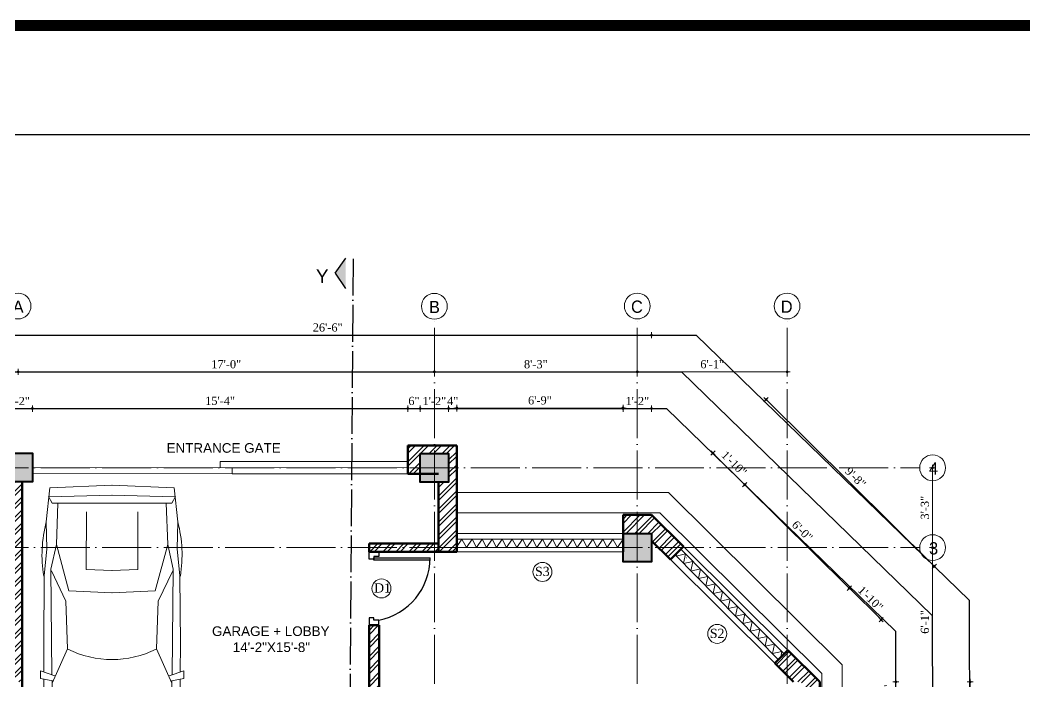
# Model space of a CAD drawing. Header units: inches. Extents: x 5914 to 162157, y -20538 to 282354.
# Drawn here: x 154067.9 to 154560.4, y -14348.6 to -14024.2 of the extents above; entities that cross this region are included whole.
import ezdxf

# ---------------------------------------------------------------- set-up
doc = ezdxf.new("R2010")
doc.units = ezdxf.units.IN
doc.header["$MEASUREMENT"] = 0
doc.header["$PDMODE"] = 99
doc.linetypes.add('ACAD_ISO04W100', pattern=[30, 24, -3, 0, -3])
for name, color, linetype, lineweight in [('CENTER  LINE RA', 10, 'ACAD_ISO04W100', 20), ('CONC. OUTLINE RA', 150, 'Continuous', 40), ('door', 170, 'Continuous', 25), ('DOOR-WIN RA', 3, 'Continuous', 20), ('ELE2 RA', 130, 'Continuous', 20), ('elev 2', 20, 'Continuous', 25), ('Furniture', 22, 'Continuous', 13), ('Hatch', 254, 'Continuous', 9), ('HATCH RA', 8, 'Continuous', 5), ('Outline', 4, 'Continuous', 9), ('Text', 7, 'Continuous', 18), ('TEXTLAYER', 7, 'Continuous', 18), ('WALL RA', 42, 'Continuous', 50)]:
    doc.layers.add(name, color=color, linetype=linetype, lineweight=lineweight)
for name, color, linetype in [('Column & Beam', 7, 'Continuous'), ('IN-WALL', 1, 'Continuous'), ('S-DIM', 7, 'Continuous')]:
    doc.layers.add(name, color=color, linetype=linetype)
doc.styles.add('DIM', font='dutch.ttf')
doc.styles.get("Standard").update_dxf_attribs({"font": 'arial.ttf'})
doc.styles.add('titles', font='GOTHICB.TTF')
doc.dimstyles.new('Copy of DIM 8', dxfattribs={"dimtxt": 6.5, "dimasz": 1, "dimexe": 6, "dimexo": 18, "dimgap": 1.6875, "dimtad": 1, "dimdec": 0, "dimzin": 3, "dimdsep": 46, "dimlunit": 4, "dimtxsty": 'DIM', "dimblk": 'dot 2', "dimcen": 0.09375, "dimse1": 1, "dimse2": 1, "dimclrd": 1, "dimclre": 1, "dimclrt": 256, "dimadec": 0, "dimazin": 0, "dimtfac": 0.75, "dimtdec": 0, "dimtix": 1, "dimtmove": 1, "dimatfit": 3, "dimldrblk": 'DOT', "dimfxl": 1, "dimtolj": 1, "dimtzin": 0, "dimlwd": 9, "dimlwe": 9, "dimarcsym": 0})

# ---------------------------------------------------------------- blocks, each defined once
blk = doc.blocks.new('A$C09e26c44')
at = {"layer": 'Furniture'}
for p, q in [((4.65, 154.73), (2.9, 138.03)), ((35.19, 156), (4.65, 154.73)), ((35.08, 156), (65.62, 154.73)), ((65.62, 154.73), (67.37, 138.03)), ((3.95, 150.37), (35.31, 151.17)), ((4.04, 150.5), (5.75, 147.13)), ((66.33, 150.37), (34.96, 151.17)), ((66.23, 150.5), (64.53, 147.13)), ((5.75, 147.13), (35.28, 147.14)), ((7.86, 126.92), (8.57, 147.13)), ((22.56, 142.93), (22.51, 114.64)), ((64.53, 147.13), (34.99, 147.14)), ((47.71, 142.93), (47.76, 114.64)), ((62.41, 126.92), (61.7, 147.13)), ((2.9, 138.03), (3.23, 124.74)), ((67.37, 138.03), (67.04, 124.74)), ((3.23, 124.74), (1.88, 111.64)), ((7.86, 126.92), (5.15, 114.78)), ((7.86, 126.92), (13.99, 104.19)), ((62.41, 126.92), (56.28, 104.19)), ((62.41, 126.92), (65.12, 114.78)), ((67.04, 124.74), (68.4, 111.64)), ((5.15, 114.78), (5.71, 63.1)), ((12.57, 99.21), (5.39, 114.07)), ((22.51, 114.64), (35.18, 114.18)), ((47.76, 114.64), (35.09, 114.18)), ((57.7, 99.21), (64.88, 114.07)), ((65.12, 114.78), (64.56, 63.1)), ((1.88, 111.64), (1.65, 78.17)), ((68.4, 111.64), (68.62, 78.17)), ((13.99, 104.19), (35.27, 103.19)), ((56.28, 104.19), (35, 103.19)), ((13.39, 75.75), (12.57, 99.21)), ((56.88, 75.75), (57.7, 99.21)), ((1.65, 78.17), (1.76, 64.44)), ((5.75, 59.03), (13.39, 75.75)), ((64.52, 59.03), (56.88, 75.75)), ((68.62, 78.17), (68.51, 64.44)), ((7.07, 62.63), (0, 65.04)), ((0, 65.04), (0.01, 61.32)), ((63.2, 62.63), (70.27, 65.04)), ((70.27, 65.04), (70.27, 61.32)), ((0.01, 61.32), (6.05, 60.16)), ((1.79, 60.98), (1.91, 45.47)), ((5.74, 60.22), (5.8, 54.34)), ((70.27, 61.32), (64.22, 60.16)), ((64.53, 60.22), (64.47, 54.34)), ((68.48, 60.98), (68.36, 45.47)), ((7.38, 49.56), (8.17, 7.96)), ((62.89, 49.56), (62.1, 7.96)), ((1.91, 45.47), (4.04, 29.82)), ((68.36, 45.47), (66.23, 29.82)), ((21.71, 5.75), (23.56, 38.74)), ((23.56, 38.74), (35.56, 38.67)), ((46.71, 38.74), (34.71, 38.67)), ((48.56, 5.75), (46.71, 38.74)), ((4.04, 29.82), (3.65, 19.4)), ((66.23, 29.82), (66.62, 19.4)), ((2.76, 19.22), (4.09, 18.81)), ((3.65, 19.4), (6.05, 7.4)), ((8.14, 16.77), (17.94, 15.19)), ((17.94, 15.19), (17.95, 6.33)), ((52.33, 15.19), (52.32, 6.33)), ((62.13, 16.77), (52.33, 15.19)), ((66.62, 19.4), (64.22, 7.4)), ((67.52, 19.22), (66.18, 18.81)), ((8.17, 7.96), (5.45, 9.32)), ((35.05, 7.91), (33.73, 8.22)), ((33.73, 8.22), (34.96, 5.91)), ((35.22, 7.91), (36.54, 8.22)), ((36.54, 8.22), (35.31, 5.91)), ((62.1, 7.96), (64.82, 9.32))]:
    blk.add_line(p, q, dxfattribs=at)
for centre, radius, start, end in [((65.17, 121.76), 64.36, 165.358, 189.1946), ((5.1, 121.76), 64.36, 350.8054, 14.642), ((35.14, 118.79), 48.24, 243.3754, 296.6246), ((16.27, 54.99), 10.48, 183.5097, 256.072), ((54.01, 54.99), 10.48, 283.928, 356.4903), ((223.47, 38.09), 221.58, 178.1098, 184.9195), ((35.14, 195.27), 151.98, 261.9077, 278.0923), ((-153.19, 38.09), 221.58, 355.0805, 1.8902), ((10.02, 8.2), 4.05, 191.3075, 260.8918), ((35.14, 101.92), 97.74, 253.9881, 286.0119), ((60.25, 8.2), 4.05, 279.1082, 348.6925), ((35.14, 81.07), 81.07, 251.4744, 288.5256)]:
    blk.add_arc(centre, radius, start, end, dxfattribs=at)
blk = doc.blocks.new('COLUMN')
at = {"layer": 'CONC. OUTLINE RA', "transparency": 33554687}
h = blk.add_hatch(color=256, dxfattribs=at)
h.dxf.hatch_style = 1
h.paths.add_polyline_path([(148062.93, -13130.45), (148076.93, -13130.45), (148076.93, -13116.45), (148062.93, -13116.45)])
at = {"layer": 'CONC. OUTLINE RA'}
blk.add_lwpolyline([(148062.93, -13116.45), (148076.93, -13116.45), (148076.93, -13130.45), (148062.93, -13130.45)], close=True, dxfattribs=at)
blk = doc.blocks.new('D1')
at = {"layer": 'door'}
for p, q in [((40756.71, -24912.93), (40760.71, -24912.93)), ((40756.71, -24912.93), (40756.71, -24914.93)), ((40756.71, -24914.93), (40758.71, -24914.93)), ((40758.71, -24914.93), (40758.71, -24915.93)), ((40758.71, -24915.93), (40760.71, -24915.93)), ((40760.71, -24915.93), (40760.71, -24912.93)), ((40758.71, -24940.43), (40735.75, -24940.43)), ((40735.93, -24939.43), (40758.71, -24939.43)), ((40758.71, -24939.43), (40758.71, -24940.43)), ((40758.71, -24940.93), (40758.71, -24939.93)), ((40758.71, -24939.93), (40760.71, -24939.93)), ((40760.71, -24939.93), (40760.71, -24942.93)), ((40756.71, -24940.93), (40758.71, -24940.93)), ((40756.71, -24942.93), (40756.71, -24940.93)), ((40760.71, -24942.93), (40756.71, -24942.93))]:
    blk.add_line(p, q, dxfattribs=at)
blk.add_arc((40761.75, -24940.43), 25.99, 101.1753, 180.0001, dxfattribs=at)
blk = doc.blocks.new('dot1')
at = {"layer": 'Hatch'}
h = blk.add_hatch(color=256, dxfattribs=at)
edge = h.paths.add_edge_path()
edge.add_arc((0, 0), 1, 0, 360)
for p, q in [((3, 0), (-3, 0)), ((0, 3), (0, -3))]:
    blk.add_line(p, q, dxfattribs=at)
blk.add_circle((0, 0), 1, dxfattribs=at)
blk = doc.blocks.new('dot 2')
at = {"layer": 'Hatch', "xscale": 0.5, "yscale": 0.5, "zscale": 0.5}
blk.add_blockref('dot1', (0, 0), dxfattribs=at)
blk = doc.blocks.new('*D517')
at = {"layer": 'Defpoints', "color": 0, "transparency": 16777216}
for p in [(148159.85, -14709.62), (148145.85, -14727.62), (148159.85, -14727.62)]:
    blk.add_point(p, dxfattribs=at)
at = {"layer": 'S-DIM', "color": 1, "lineweight": 9, "transparency": 16777216}
blk.add_line((148146.85, -14709.62), (148158.85, -14709.62), dxfattribs=at)
at = {"layer": 'S-DIM', "color": 1, "lineweight": 9, "transparency": 16777216, "rotation": 180}
blk.add_blockref('dot 2', (148145.85, -14709.62), dxfattribs=at)
at = {"layer": 'S-DIM', "color": 1, "lineweight": 9, "transparency": 16777216}
blk.add_blockref('dot 2', (148159.85, -14709.62), dxfattribs=at)
at = {"layer": 'S-DIM', "transparency": 16777216, "insert": (148152.85, -14705.92), "char_height": 4, "attachment_point": 5, "style": 'DIM'}
blk.add_mtext('\\A1;1\'-2"', dxfattribs=at)
blk = doc.blocks.new('_Dot')
at = {"color": 0, "linetype": 'ByBlock', "lineweight": -2}
blk.add_line((-0.5, 0), (-1, 0), dxfattribs=at)
at = {"color": 0, "linetype": 'ByBlock', "const_width": 0.5}
blk.add_lwpolyline([(-0.25, 0, 1), (0.25, 0, 1)], format="xyb", close=True, dxfattribs=at)
blk = doc.blocks.new('*D518')
at = {"layer": 'Defpoints', "color": 0, "transparency": 16777216}
for p in [(148343.89, -14709.62), (148159.85, -14727.62), (148343.89, -14727.76)]:
    blk.add_point(p, dxfattribs=at)
at = {"layer": 'S-DIM', "color": 1, "lineweight": 9, "transparency": 16777216}
blk.add_line((148160.85, -14709.62), (148342.89, -14709.62), dxfattribs=at)
at = {"layer": 'S-DIM', "color": 1, "lineweight": 9, "transparency": 16777216, "rotation": 180}
blk.add_blockref('dot 2', (148159.85, -14709.62), dxfattribs=at)
at = {"layer": 'S-DIM', "color": 1, "lineweight": 9, "transparency": 16777216}
blk.add_blockref('dot 2', (148343.89, -14709.62), dxfattribs=at)
at = {"layer": 'S-DIM', "transparency": 16777216, "insert": (148251.87, -14705.85), "char_height": 4, "attachment_point": 5, "style": 'DIM'}
blk.add_mtext('\\A1;15\'-4"', dxfattribs=at)
blk = doc.blocks.new('*D519')
at = {"layer": 'Defpoints', "color": 0, "transparency": 16777216}
for p in [(148363.89, -14709.62), (148349.89, -14727.76), (148363.89, -14727.76)]:
    blk.add_point(p, dxfattribs=at)
at = {"layer": 'S-DIM', "color": 1, "lineweight": 9, "transparency": 16777216}
blk.add_line((148350.89, -14709.62), (148362.89, -14709.62), dxfattribs=at)
at = {"layer": 'S-DIM', "color": 1, "lineweight": 9, "transparency": 16777216, "rotation": 180}
blk.add_blockref('dot 2', (148349.89, -14709.62), dxfattribs=at)
at = {"layer": 'S-DIM', "color": 1, "lineweight": 9, "transparency": 16777216}
blk.add_blockref('dot 2', (148363.89, -14709.62), dxfattribs=at)
at = {"layer": 'S-DIM', "transparency": 16777216, "insert": (148356.89, -14705.92), "char_height": 4, "attachment_point": 5, "style": 'DIM'}
blk.add_mtext('\\A1;1\'-2"', dxfattribs=at)
blk = doc.blocks.new('*D520')
at = {"layer": 'Defpoints', "color": 0, "transparency": 16777216}
for p in [(148367.89, -14709.56), (148363.89, -14727.76), (148367.89, -14727.69)]:
    blk.add_point(p, dxfattribs=at)
at = {"layer": 'S-DIM', "color": 1, "lineweight": 9, "transparency": 16777216}
for p, q in [((148362.89, -14709.56), (148361.89, -14709.56)), ((148363.89, -14709.56), (148367.89, -14709.56)), ((148368.89, -14709.56), (148369.89, -14709.56))]:
    blk.add_line(p, q, dxfattribs=at)
blk.add_blockref('dot 2', (148363.89, -14709.56), dxfattribs=at)
at = {"layer": 'S-DIM', "color": 1, "lineweight": 9, "transparency": 16777216, "rotation": 180}
blk.add_blockref('dot 2', (148367.89, -14709.56), dxfattribs=at)
at = {"layer": 'S-DIM', "transparency": 16777216, "insert": (148365.89, -14705.86), "char_height": 4, "attachment_point": 5, "style": 'DIM'}
blk.add_mtext('\\A1;4"', dxfattribs=at)
blk = doc.blocks.new('*D521')
at = {"layer": 'Defpoints', "color": 0, "transparency": 16777216}
for p in [(148449.36, -14709.33), (148367.89, -14727.69), (148449.36, -14766.9)]:
    blk.add_point(p, dxfattribs=at)
at = {"layer": 'S-DIM', "color": 1, "lineweight": 9, "transparency": 16777216}
blk.add_line((148368.89, -14709.33), (148448.36, -14709.33), dxfattribs=at)
at = {"layer": 'S-DIM', "color": 1, "lineweight": 9, "transparency": 16777216, "rotation": 180}
blk.add_blockref('dot 2', (148367.89, -14709.33), dxfattribs=at)
at = {"layer": 'S-DIM', "color": 1, "lineweight": 9, "transparency": 16777216}
blk.add_blockref('dot 2', (148449.36, -14709.33), dxfattribs=at)
at = {"layer": 'S-DIM', "transparency": 16777216, "insert": (148408.62, -14705.6), "char_height": 4, "attachment_point": 5, "style": 'DIM'}
blk.add_mtext('\\A1;6\'-9"', dxfattribs=at)
blk = doc.blocks.new('*D522')
at = {"layer": 'Defpoints', "color": 0, "transparency": 16777216}
for p in [(148463.36, -14709.62), (148449.36, -14770.76), (148463.36, -14770.76)]:
    blk.add_point(p, dxfattribs=at)
at = {"layer": 'S-DIM', "color": 1, "lineweight": 9, "transparency": 16777216}
blk.add_line((148450.36, -14709.62), (148462.36, -14709.62), dxfattribs=at)
at = {"layer": 'S-DIM', "color": 1, "lineweight": 9, "transparency": 16777216, "rotation": 180}
blk.add_blockref('dot 2', (148449.36, -14709.62), dxfattribs=at)
at = {"layer": 'S-DIM', "color": 1, "lineweight": 9, "transparency": 16777216}
blk.add_blockref('dot 2', (148463.36, -14709.62), dxfattribs=at)
at = {"layer": 'S-DIM', "transparency": 16777216, "insert": (148456.36, -14705.92), "char_height": 4, "attachment_point": 5, "style": 'DIM'}
blk.add_mtext('\\A1;1\'-2"', dxfattribs=at)
blk = doc.blocks.new('*D549')
at = {"layer": 'Defpoints', "color": 0, "transparency": 16777216}
for p in [(148509.04, -14746.9), (148463.36, -14761.76), (148478.99, -14777.24)]:
    blk.add_point(p, dxfattribs=at)
at = {"layer": 'S-DIM', "color": 1, "lineweight": 9, "transparency": 16777216}
blk.add_line((148494.12, -14732.12), (148508.33, -14746.2), dxfattribs=at)
for p, rotation in [((148493.41, -14731.42), 135.2752849970248), ((148509.04, -14746.9), 315.2752849970248)]:
    blk.add_blockref('dot 2', p, dxfattribs=dict(at, rotation=rotation))
at = {"layer": 'S-DIM', "transparency": 16777216, "insert": (148503.86, -14736.5), "char_height": 4, "attachment_point": 5, "rotation": 315.2753, "style": 'DIM'}
blk.add_mtext('\\A1;1\'-10"', dxfattribs=at)
blk = doc.blocks.new('*D550')
at = {"layer": 'Defpoints', "color": 0, "transparency": 16777216}
for p in [(148478.99, -14777.24), (148560.26, -14797.62), (148530.14, -14828.03)]:
    blk.add_point(p, dxfattribs=at)
at = {"layer": 'S-DIM', "color": 1, "lineweight": 9, "transparency": 16777216}
blk.add_line((148509.75, -14747.61), (148559.54, -14796.92), dxfattribs=at)
for p, rotation in [((148509.04, -14746.9), 135.275284997003), ((148560.26, -14797.62), 315.275284997003)]:
    blk.add_blockref('dot 2', p, dxfattribs=dict(at, rotation=rotation))
at = {"layer": 'S-DIM', "transparency": 16777216, "insert": (148537.27, -14769.61), "char_height": 4, "attachment_point": 5, "rotation": 315.2753, "style": 'DIM'}
blk.add_mtext('\\A1;6\'-0"', dxfattribs=at)
blk = doc.blocks.new('*D551')
at = {"layer": 'Defpoints', "color": 0, "transparency": 16777216}
for p in [(148575.89, -14813.1), (148530.14, -14828.03), (148545.77, -14843.52)]:
    blk.add_point(p, dxfattribs=at)
at = {"layer": 'S-DIM', "color": 1, "lineweight": 9, "transparency": 16777216}
blk.add_line((148560.97, -14798.33), (148575.18, -14812.4), dxfattribs=at)
for p, rotation in [((148560.26, -14797.62), 135.275284997003), ((148575.89, -14813.1), 315.275284997003)]:
    blk.add_blockref('dot 2', p, dxfattribs=dict(at, rotation=rotation))
at = {"layer": 'S-DIM', "transparency": 16777216, "insert": (148570.7, -14802.71), "char_height": 4, "attachment_point": 5, "rotation": 315.2753, "style": 'DIM'}
blk.add_mtext('\\A1;1\'-10"', dxfattribs=at)
blk = doc.blocks.new('*D523')
at = {"layer": 'Defpoints', "color": 0, "transparency": 16777216}
for p in [(148536.77, -14843.56), (148536.77, -14857.56), (148583.09, -14857.56)]:
    blk.add_point(p, dxfattribs=at)
at = {"layer": 'S-DIM', "color": 1, "lineweight": 9, "transparency": 16777216}
blk.add_line((148583.09, -14844.56), (148583.09, -14856.56), dxfattribs=at)
for p, rotation in [((148583.09, -14843.56), 90), ((148583.09, -14857.56), 270)]:
    blk.add_blockref('dot 2', p, dxfattribs=dict(at, rotation=rotation))
at = {"layer": 'S-DIM', "transparency": 16777216, "insert": (148579.39, -14850.56), "char_height": 4, "attachment_point": 5, "rotation": 90, "style": 'DIM'}
blk.add_mtext('\\A1;1\'-2"', dxfattribs=at)
blk = doc.blocks.new('*D535')
at = {"layer": 'Defpoints', "color": 0, "transparency": 16777216}
for p in [(148356.89, -14691.62), (148152.85, -14734.62), (148356.89, -14734.62)]:
    blk.add_point(p, dxfattribs=at)
at = {"layer": 'S-DIM', "color": 1, "lineweight": 9, "transparency": 16777216}
blk.add_line((148153.85, -14691.62), (148355.89, -14691.62), dxfattribs=at)
at = {"layer": 'S-DIM', "color": 1, "lineweight": 9, "transparency": 16777216, "rotation": 180}
blk.add_blockref('dot 2', (148152.85, -14691.62), dxfattribs=at)
at = {"layer": 'S-DIM', "color": 1, "lineweight": 9, "transparency": 16777216}
blk.add_blockref('dot 2', (148356.89, -14691.62), dxfattribs=at)
at = {"layer": 'S-DIM', "transparency": 16777216, "insert": (148254.87, -14687.88), "char_height": 4, "attachment_point": 5, "style": 'DIM'}
blk.add_mtext('\\A1;17\'-0"', dxfattribs=at)
blk = doc.blocks.new('*D536')
at = {"layer": 'Defpoints', "color": 0, "transparency": 16777216}
for p in [(148456.36, -14691.62), (148356.89, -14734.62), (148456.36, -14777.76)]:
    blk.add_point(p, dxfattribs=at)
at = {"layer": 'S-DIM', "color": 1, "lineweight": 9, "transparency": 16777216}
blk.add_line((148357.89, -14691.62), (148455.36, -14691.62), dxfattribs=at)
at = {"layer": 'S-DIM', "color": 1, "lineweight": 9, "transparency": 16777216, "rotation": 180}
blk.add_blockref('dot 2', (148356.89, -14691.62), dxfattribs=at)
at = {"layer": 'S-DIM', "color": 1, "lineweight": 9, "transparency": 16777216}
blk.add_blockref('dot 2', (148456.36, -14691.62), dxfattribs=at)
at = {"layer": 'S-DIM', "transparency": 16777216, "insert": (148406.62, -14687.89), "char_height": 4, "attachment_point": 5, "style": 'DIM'}
blk.add_mtext('\\A1;8\'-3"', dxfattribs=at)
blk = doc.blocks.new('*D537')
at = {"layer": 'Defpoints', "color": 0, "transparency": 16777216}
for p in [(148529.77, -14691.62), (148456.36, -14777.76), (148529.77, -14777.76)]:
    blk.add_point(p, dxfattribs=at)
at = {"layer": 'S-DIM', "color": 1, "lineweight": 9, "transparency": 16777216}
blk.add_line((148457.36, -14691.62), (148528.77, -14691.62), dxfattribs=at)
at = {"layer": 'S-DIM', "color": 1, "lineweight": 9, "transparency": 16777216, "rotation": 180}
blk.add_blockref('dot 2', (148456.36, -14691.62), dxfattribs=at)
at = {"layer": 'S-DIM', "color": 1, "lineweight": 9, "transparency": 16777216}
blk.add_blockref('dot 2', (148529.77, -14691.62), dxfattribs=at)
at = {"layer": 'S-DIM', "transparency": 16777216, "insert": (148493.06, -14687.88), "char_height": 4, "attachment_point": 5, "style": 'DIM'}
blk.add_mtext('\\A1;6\'-1"', dxfattribs=at)
blk = doc.blocks.new('*D555')
at = {"layer": 'Defpoints', "color": 0, "transparency": 16777216}
for p in [(148145.85, -14673.62), (148463.36, -14770.76), (148145.85, -14786.02)]:
    blk.add_point(p, dxfattribs=at)
at = {"layer": 'S-DIM', "color": 1, "lineweight": 9, "transparency": 16777216}
blk.add_line((148462.36, -14673.62), (148146.85, -14673.62), dxfattribs=at)
at = {"layer": 'S-DIM', "color": 1, "lineweight": 9, "transparency": 16777216, "rotation": 180}
blk.add_blockref('dot 2', (148145.85, -14673.62), dxfattribs=at)
at = {"layer": 'S-DIM', "color": 1, "lineweight": 9, "transparency": 16777216}
blk.add_blockref('dot 2', (148463.36, -14673.62), dxfattribs=at)
at = {"layer": 'S-DIM', "transparency": 16777216, "insert": (148304.6, -14669.89), "char_height": 4, "attachment_point": 5, "style": 'DIM'}
blk.add_mtext('\\A1;26\'-6"', dxfattribs=at)
blk = doc.blocks.new('*D539')
at = {"layer": 'Defpoints', "color": 0, "transparency": 16777216}
for p in [(148456.36, -14777.76), (148601.07, -14777.76), (148529.77, -14850.56)]:
    blk.add_point(p, dxfattribs=at)
at = {"layer": 'S-DIM', "color": 1, "lineweight": 9, "transparency": 16777216}
blk.add_line((148601.07, -14849.56), (148601.07, -14778.76), dxfattribs=at)
for p, rotation in [((148601.07, -14777.76), 90), ((148601.07, -14850.56), 270)]:
    blk.add_blockref('dot 2', p, dxfattribs=dict(at, rotation=rotation))
at = {"layer": 'S-DIM', "transparency": 16777216, "insert": (148597.33, -14814.16), "char_height": 4, "attachment_point": 5, "rotation": 90, "style": 'DIM'}
blk.add_mtext('\\A1;6\'-1"', dxfattribs=at)
blk = doc.blocks.new('*D540')
at = {"layer": 'Defpoints', "color": 0, "transparency": 16777216}
for p in [(148356.89, -14738.62), (148601.07, -14738.62), (148456.36, -14777.76)]:
    blk.add_point(p, dxfattribs=at)
at = {"layer": 'S-DIM', "color": 1, "lineweight": 9, "transparency": 16777216}
blk.add_line((148601.07, -14776.76), (148601.07, -14739.62), dxfattribs=at)
for p, rotation in [((148601.07, -14738.62), 90), ((148601.07, -14777.76), 270)]:
    blk.add_blockref('dot 2', p, dxfattribs=dict(at, rotation=rotation))
at = {"layer": 'S-DIM', "transparency": 16777216, "insert": (148597.35, -14758.19), "char_height": 4, "attachment_point": 5, "rotation": 90, "style": 'DIM'}
blk.add_mtext('\\A1;3\'-3"', dxfattribs=at)
blk = doc.blocks.new('*D541')
at = {"layer": 'Defpoints', "color": 0, "transparency": 16777216}
for p in [(148463.36, -14761.76), (148601.92, -14786.92), (148545.77, -14843.52)]:
    blk.add_point(p, dxfattribs=at)
at = {"layer": 'S-DIM', "color": 1, "lineweight": 9, "transparency": 16777216}
blk.add_line((148520.22, -14705.87), (148601.21, -14786.21), dxfattribs=at)
for p, rotation in [((148519.51, -14705.16), 135.2272538989285), ((148601.92, -14786.92), 315.2272538989284)]:
    blk.add_blockref('dot 2', p, dxfattribs=dict(at, rotation=rotation))
at = {"layer": 'S-DIM', "transparency": 16777216, "insert": (148563.34, -14743.39), "char_height": 4, "attachment_point": 5, "rotation": 315.2273, "style": 'DIM'}
blk.add_mtext('\\A1;9\'-8"', dxfattribs=at)
blk = doc.blocks.new('*D556')
at = {"layer": 'Defpoints', "color": 0, "transparency": 16777216}
for p in [(148536.77, -14843.56), (148536.77, -15023.26), (148619.54, -15023.26)]:
    blk.add_point(p, dxfattribs=at)
at = {"layer": 'S-DIM', "color": 1, "lineweight": 9, "transparency": 16777216}
blk.add_line((148619.54, -14844.56), (148619.54, -15022.26), dxfattribs=at)
for p, rotation in [((148619.54, -14843.56), 90), ((148619.54, -15023.26), 270)]:
    blk.add_blockref('dot 2', p, dxfattribs=dict(at, rotation=rotation))
at = {"layer": 'S-DIM', "transparency": 16777216, "insert": (148615.77, -14933.41), "char_height": 4, "attachment_point": 5, "rotation": 90, "style": 'DIM'}
blk.add_mtext('\\A1;15\'-0"', dxfattribs=at)
blk = doc.blocks.new('GRID')
at = {"layer": 'CENTER  LINE RA', "linetype": 'ACAD_ISO04W100'}
for p, q in [((148356.89, -15085.26), (148356.89, -14665.83)), ((148456.36, -15085.26), (148456.36, -14665.69)), ((148529.77, -15085.26), (148529.77, -14665.69)), ((148103.85, -14738.62), (148594.77, -14738.62)), ((148103.85, -14777.76), (148594.77, -14777.76))]:
    blk.add_line(p, q, dxfattribs=at)
at = {"layer": 'Text'}
for centre in [(148152.85, -14659.35), (148152.85, -14659.35), (148152.85, -14659.35), (148356.89, -14659.49), (148356.89, -14659.49), (148356.89, -14659.49), (148456.36, -14659.35), (148456.36, -14659.35), (148456.36, -14659.35), (148529.77, -14659.35), (148529.77, -14659.35), (148529.77, -14659.35), (148601.11, -14738.62), (148601.11, -14738.62), (148601.11, -14738.62), (148601.11, -14777.76), (148601.11, -14777.76), (148601.11, -14777.76)]:
    blk.add_circle(centre, 6.34, dxfattribs=at)
at = {"layer": 'Text', "char_height": 6, "width": 68.6783, "attachment_point": 3, "rotation": 0.0035, "style": 'titles'}
for s, insert in [('{\\fStylus BT|b0|i0|c0|p34;A}', (148155.57, -14656.67)), ('{\\fStylus BT|b0|i0|c0|p34;C}', (148459.08, -14656.67)), ('{\\fStylus BT|b0|i0|c0|p34;D}', (148532.49, -14656.67)), ('{\\fStylus BT|b0|i0|c0|p34;B}', (148359.61, -14656.81)), ('{\\fStylus BT|b0|i0|c0|p34;4}', (148603.83, -14735.95)), ('{\\fStylus BT|b0|i0|c0|p34;3}', (148603.83, -14775.09))]:
    blk.add_mtext(s, dxfattribs=dict(at, insert=insert))
blk = doc.blocks.new('*D548')
at = {"layer": 'Defpoints', "color": 0, "transparency": 16777216}
for p in [(148343.89, -14709.62), (148343.89, -14727.76), (148349.89, -14727.76)]:
    blk.add_point(p, dxfattribs=at)
at = {"layer": 'S-DIM', "color": 1, "lineweight": 9, "transparency": 16777216}
for p, q in [((148342.89, -14709.62), (148341.89, -14709.62)), ((148349.89, -14709.62), (148343.89, -14709.62)), ((148350.89, -14709.62), (148351.89, -14709.62))]:
    blk.add_line(p, q, dxfattribs=at)
blk.add_blockref('dot 2', (148343.89, -14709.62), dxfattribs=at)
at = {"layer": 'S-DIM', "color": 1, "lineweight": 9, "transparency": 16777216, "rotation": 180}
blk.add_blockref('dot 2', (148349.89, -14709.62), dxfattribs=at)
at = {"layer": 'S-DIM', "transparency": 16777216, "insert": (148346.89, -14705.89), "char_height": 4, "attachment_point": 5, "style": 'DIM'}
blk.add_mtext('\\A1;6"', dxfattribs=at)
blk = doc.blocks.new('BIUD')
at = {"layer": 'Column & Beam'}
h = blk.add_hatch(color=256, dxfattribs=at)
h.dxf.hatch_style = 1
h.paths.add_polyline_path([(154227.37, -14155.81), (154227.47, -14140.87), (154222.36, -14148.3)])
h = blk.add_hatch(color=256, dxfattribs=at)
h.dxf.hatch_style = 1
h.paths.add_polyline_path([(154222.46, -14605.46), (154222.56, -14590.52), (154217.46, -14597.95)])
at = {"layer": 'elev 2'}
for p, q in [((154222.36, -14148.3), (154227.47, -14140.87)), ((154222.36, -14148.3), (154227.37, -14155.81)), ((154217.46, -14597.95), (154222.56, -14590.52)), ((154222.56, -14590.52), (154222.46, -14605.46)), ((154217.46, -14597.95), (154222.46, -14605.46))]:
    blk.add_line(p, q, dxfattribs=at)
at = {"layer": 'elev 2', "linetype": 'ACAD_ISO04W100', "ltscale": 0.75}
blk.add_line((154231.03, -14141.23), (154227.94, -14605.58), dxfattribs=at)
at = {"layer": 'Text', "char_height": 6.57, "attachment_point": 1, "rotation": 359.6191}
for insert in [(154212.88, -14146.4), (154207.97, -14596.06)]:
    blk.add_mtext_dynamic_manual_height_columns('Y', width=6.5733, gutter_width=32.87, heights=[0], dxfattribs=dict(at, insert=insert))
blk = doc.blocks.new('FF')
at = {"layer": 'HATCH RA'}
h = blk.add_hatch(dxfattribs=at)
h.set_pattern_fill('ANSI32', color=256, scale=12)
h.paths.add_polyline_path([(148463.36, -14761.76), (148449.36, -14761.76), (148449.36, -14770.76), (148463.36, -14770.76), (148463.36, -14774.42), (148472.66, -14783.63), (148478.99, -14777.24), (148478.99, -14777.24)])
h.paths.add_polyline_path([(148167.99, -15004.72), (148200.95, -15004.72), (148200.95, -14987.14), (148167.99, -14987.14)], flags=9)
h.paths.add_polyline_path([(148163.65, -14962.29), (148196.6, -14962.29), (148196.6, -14944.72), (148163.65, -14944.72)], flags=9)
h.paths.add_polyline_path([(148404.71, -14794.23), (148413.98, -14794.23), (148413.98, -14784.62), (148404.71, -14784.62)], flags=9)
h.paths.add_polyline_path([(148490.37, -14824.59), (148499.64, -14824.59), (148499.64, -14814.98), (148490.37, -14814.98)], flags=9)
h.paths.add_polyline_path([(148511.62, -14939.61), (148520.89, -14939.61), (148520.89, -14930.01), (148511.62, -14930.01)], flags=9)
h.paths.add_polyline_path([(148191.37, -14936.54), (148201.74, -14936.54), (148201.74, -14926.93), (148191.37, -14926.93)], flags=9)
h.paths.add_polyline_path([(148294.16, -14877.72), (148307.12, -14877.72), (148307.12, -14868.12), (148294.16, -14868.12)], flags=9)
h.paths.add_polyline_path([(148223.94, -14733.91), (148282.25, -14733.91), (148282.25, -14724.2), (148223.94, -14724.2)], flags=9)
h.paths.add_polyline_path([(148293.22, -14922.03), (148304.94, -14922.03), (148304.94, -14912.14), (148293.22, -14912.14)], flags=9)
h.paths.add_polyline_path([(148405.35, -14915.81), (148445.62, -14915.81), (148445.62, -14898.23), (148405.35, -14898.23)], flags=9)
h.paths.add_polyline_path([(148246.39, -14831.59), (148306.35, -14831.59), (148306.35, -14814.01), (148246.39, -14814.01)], flags=9)
h = blk.add_hatch(dxfattribs=at)
h.set_pattern_fill('ANSI32', color=256, scale=12)
h.paths.add_polyline_path([(148367.89, -14727.64), (148343.89, -14727.62), (148343.89, -14741.56), (148349.89, -14741.56), (148349.89, -14731.62), (148349.89, -14731.62), (148363.89, -14731.62), (148363.89, -14745.62), (148358.89, -14745.62), (148358.89, -14779.76), (148367.89, -14779.76), (148367.89, -14777.61), (148367.66, -14777.61), (148367.89, -14777.28)])
h = blk.add_hatch(dxfattribs=at)
h.set_pattern_fill('ANSI32', color=256, scale=12)
h.paths.add_polyline_path([(148154.85, -14745.48), (148145.85, -14745.48), (148145.85, -14843.56), (148154.85, -14843.56)])
h = blk.add_hatch(dxfattribs=at)
h.set_pattern_fill('ANSI32', color=256, scale=12)
h.paths.add_polyline_path([(148324.89, -14775.76), (148324.89, -14779.76), (148329.69, -14779.76), (148358.89, -14779.76), (148358.89, -14775.76)])
h = blk.add_hatch(dxfattribs=at)
h.set_pattern_fill('ANSI32', color=256, scale=12)
h.paths.add_polyline_path([(148329.89, -14815.76), (148324.89, -14815.76), (148324.89, -15014.26), (148329.89, -15014.26)])
h = blk.add_hatch(dxfattribs=at)
h.set_pattern_fill('ANSI32', color=256, scale=12)
h.paths.add_polyline_path([(148530.14, -14828.03), (148523.77, -14834.45), (148532.95, -14843.56), (148536.77, -14843.56), (148536.77, -14857.56), (148536.77, -14857.56), (148545.77, -14857.56), (148545.77, -14843.52)])
at = {"layer": 'Defpoints'}
for points in [[(148091.85, -14673.62), (148485.27, -14673.62), (148618.95, -14803.45), (148619.69, -15077.9), (148091.85, -15077.18)], [(148109.85, -14691.62), (148477.97, -14691.62), (148600.97, -14811.08), (148601.64, -15059.88), (148109.85, -15059.21)], [(148127.85, -14709.62), (148470.66, -14709.62), (148582.99, -14818.71), (148583.6, -15041.85), (148127.85, -15041.23)]]:
    blk.add_lwpolyline(points, close=True, dxfattribs=at)
at = {"layer": 'DOOR-WIN RA'}
for p, q in [((148349.89, -14731.62), (148349.89, -14731.62)), ((148159.85, -14738.48), (148343.89, -14738.62)), ((148251.87, -14735.55), (148343.89, -14735.62)), ((148251.87, -14735.55), (148251.87, -14738.55)), ((148257.87, -14735.55), (148257.87, -14735.56)), ((148257.87, -14738.56), (148257.87, -14741.56)), ((148349.89, -14735.62), (148349.89, -14735.62)), ((148159.85, -14741.48), (148257.87, -14741.56)), ((148251.87, -14741.55), (148251.87, -14741.55)), ((148370.43, -14773.61), (148367.66, -14777.61)), ((148449.36, -14770.76), (148367.89, -14770.76)), ((148449.36, -14773.61), (148367.89, -14773.61)), ((148372.59, -14777.61), (148370.43, -14773.61)), ((148375.36, -14773.61), (148372.59, -14777.61)), ((148377.52, -14777.61), (148375.36, -14773.61)), ((148380.29, -14773.61), (148377.52, -14777.61)), ((148382.46, -14777.61), (148380.29, -14773.61)), ((148385.23, -14773.61), (148382.46, -14777.61)), ((148387.39, -14777.61), (148385.23, -14773.61)), ((148390.16, -14773.61), (148387.39, -14777.61)), ((148392.32, -14777.61), (148390.16, -14773.61)), ((148395.09, -14773.61), (148392.32, -14777.61)), ((148397.26, -14777.61), (148395.09, -14773.61)), ((148400.03, -14773.61), (148397.26, -14777.61)), ((148402.19, -14777.61), (148400.03, -14773.61)), ((148404.96, -14773.61), (148402.19, -14777.61)), ((148407.12, -14777.61), (148404.96, -14773.61)), ((148409.89, -14773.61), (148407.12, -14777.61)), ((148412.06, -14777.61), (148409.89, -14773.61)), ((148414.83, -14773.61), (148412.06, -14777.61)), ((148416.99, -14777.61), (148414.83, -14773.61)), ((148419.76, -14773.61), (148416.99, -14777.61)), ((148421.92, -14777.61), (148419.76, -14773.61)), ((148424.69, -14773.61), (148421.92, -14777.61)), ((148426.86, -14777.61), (148424.69, -14773.61)), ((148429.63, -14773.61), (148426.86, -14777.61)), ((148431.79, -14777.61), (148429.63, -14773.61)), ((148434.56, -14773.61), (148431.79, -14777.61)), ((148436.73, -14777.61), (148434.56, -14773.61)), ((148439.49, -14773.61), (148436.73, -14777.61)), ((148441.66, -14777.61), (148439.49, -14773.61)), ((148444.43, -14773.61), (148441.66, -14777.61)), ((148446.59, -14777.61), (148444.43, -14773.61)), ((148449.36, -14773.61), (148446.59, -14777.61)), ((148449.36, -14777.61), (148367.66, -14777.61)), ((148449.36, -14779.76), (148367.89, -14779.76)), ((148477.73, -14778.52), (148528.38, -14829.81)), ((148478.99, -14777.24), (148530.14, -14828.03)), ((148472.66, -14783.63), (148523.75, -14834.43)), ((148474.91, -14781.36), (148525.53, -14832.67)), ((148475.67, -14780.6), (148475.4, -14781.86)), ((148475.4, -14781.86), (148480.03, -14780.84)), ((148480.03, -14780.84), (148479.04, -14785.54)), ((148479.04, -14785.54), (148483.66, -14784.52)), ((148480.37, -14782.74), (148480.41, -14782.73)), ((148483.66, -14784.52), (148482.67, -14789.22)), ((148482.67, -14789.22), (148487.3, -14788.21)), ((148487.3, -14788.21), (148486.31, -14792.9)), ((148486.31, -14792.9), (148490.93, -14791.89)), ((148490.93, -14791.89), (148489.94, -14796.58)), ((148489.94, -14796.58), (148494.57, -14795.57)), ((148494.57, -14795.57), (148493.58, -14800.26)), ((148493.58, -14800.26), (148498.2, -14799.25)), ((148498.2, -14799.25), (148497.21, -14803.94)), ((148497.21, -14803.94), (148501.84, -14802.93)), ((148501.84, -14802.93), (148500.85, -14807.62)), ((148500.85, -14807.62), (148505.47, -14806.61)), ((148505.47, -14806.61), (148504.48, -14811.3)), ((148504.48, -14811.3), (148509.11, -14810.29)), ((148509.11, -14810.29), (148508.12, -14814.99)), ((148508.12, -14814.99), (148512.74, -14813.97)), ((148512.74, -14813.97), (148511.75, -14818.67)), ((148511.75, -14818.67), (148516.38, -14817.66)), ((148516.38, -14817.66), (148515.39, -14822.35)), ((148515.39, -14822.35), (148520.01, -14821.34)), ((148520.01, -14821.34), (148519.02, -14826.03)), ((148519.02, -14826.03), (148523.65, -14825.02)), ((148523.65, -14825.02), (148522.66, -14829.71)), ((148522.66, -14829.71), (148527.28, -14828.7)), ((148527.28, -14828.7), (148526.69, -14831.51))]:
    blk.add_line(p, q, dxfattribs=at)
at = {"layer": 'ELE2 RA'}
for p, q in [((148471.6, -14750.76), (148367.89, -14750.76)), ((148471.6, -14750.76), (148556.77, -14835.22)), ((148467.48, -14760.76), (148367.89, -14760.76)), ((148467.48, -14760.76), (148546.77, -14839.39)), ((148556.77, -15023.26), (148556.77, -14835.22)), ((148546.77, -15023.26), (148546.77, -14839.39))]:
    blk.add_line(p, q, dxfattribs=at)
at = {"layer": 'HATCH RA'}
for p, q in [((148257.87, -14741.56), (148343.89, -14741.56)), ((148449.36, -14777.61), (148449.36, -14773.61))]:
    blk.add_line(p, q, dxfattribs=at)
at = {"layer": 'TEXTLAYER'}
for centre in [(148409.88, -14789.67), (148330.98, -14797.75), (148495.55, -14820.03)]:
    blk.add_circle(centre, 4.65, dxfattribs=at)
at = {"layer": 'WALL RA'}
for p, q in [((148343.89, -14741.56), (148343.89, -14727.62)), ((148343.89, -14727.62), (148367.89, -14727.64)), ((148367.89, -14779.76), (148367.89, -14727.64)), ((148343.89, -14741.56), (148358.89, -14741.56)), ((148154.85, -14745.48), (148154.85, -15014.26)), ((148358.89, -14779.76), (148358.89, -14745.62)), ((148449.36, -14761.76), (148463.36, -14761.76)), ((148449.36, -14761.76), (148449.36, -14779.76)), ((148478.99, -14777.24), (148463.36, -14761.76)), ((148463.36, -14774.42), (148472.66, -14783.63)), ((148324.89, -14775.76), (148324.89, -14779.76)), ((148358.89, -14775.76), (148324.89, -14775.76)), ((148367.89, -14779.76), (148324.89, -14779.76)), ((148472.66, -14783.63), (148478.99, -14777.24)), ((148324.89, -14815.76), (148324.89, -15014.26)), ((148329.89, -14815.76), (148324.89, -14815.76)), ((148329.89, -14815.76), (148329.89, -15014.26)), ((148530.14, -14828.03), (148523.77, -14834.45)), ((148545.77, -14843.52), (148530.14, -14828.03)), ((148523.77, -14834.45), (148532.95, -14843.56)), ((148545.77, -14857.56), (148545.77, -14843.52))]:
    blk.add_line(p, q, dxfattribs=at)
at = {"layer": 'CONC. OUTLINE RA'}
for p in [(82.92, -1615.04), (286.96, -1615.18), (386.43, -1654.32)]:
    blk.add_blockref('COLUMN', p, dxfattribs=at)
at = {"layer": 'HATCH RA'}
blk.add_blockref('GRID', (0, 0), dxfattribs=at)
at = {"layer": 'HATCH RA', "xscale": -1}
blk.add_blockref('A$C09e26c44', (148234.04, -14903.16), dxfattribs=at)
at = {"layer": 'IN-WALL', "xscale": 1.200000000002268, "yscale": 1.200000000002268, "zscale": 1.200000000002268, "rotation": 180}
blk.add_blockref('D1', (197237.74, -44711.28), dxfattribs=at)
at = {"insert": (148208.44, -14726.55), "char_height": 4.7109, "width": 89.4801, "attachment_point": 1}
blk.add_mtext('\\pi17.20406;ENTRANCE GATE', dxfattribs=at)
at = {"insert": (148231.78, -14816.35), "char_height": 4.7109, "attachment_point": 1}
blk.add_mtext_dynamic_manual_height_columns('\\pi16.13719;GARAGE + LOBBY\\P\\pi26.29328;14\'-2"X15\'-8"', width=89.4801, gutter_width=23.55, heights=[0], dxfattribs=at)
at = {"layer": 'TEXTLAYER', "char_height": 4.5, "width": 245.2674, "attachment_point": 1}
for s, insert in [('{\\fTimes New Roman|b0|i0|c0|p18;S3}', (148406.25, -14787.16)), ('{\\fTimes New Roman|b0|i0|c0|p18;D1}', (148327.34, -14795.25)), ('{\\fTimes New Roman|b0|i0|c0|p18;S2}', (148491.91, -14817.53))]:
    blk.add_mtext(s, dxfattribs=dict(at, insert=insert))
at = {"layer": 'S-DIM'}
for base, p1, p2, picture, middle in [((148145.85, -14673.62), (148463.36, -14770.76), (148145.85, -14786.02), '*D555', (148304.6, -14669.89)), ((148356.89, -14691.62), (148152.85, -14734.62), (148356.89, -14734.62), '*D535', (148254.87, -14687.88)), ((148456.36, -14691.62), (148356.89, -14734.62), (148456.36, -14777.76), '*D536', (148406.62, -14687.89)), ((148529.77, -14691.62), (148456.36, -14777.76), (148529.77, -14777.76), '*D537', (148493.06, -14687.88)), ((148159.85, -14709.62), (148145.85, -14727.62), (148159.85, -14727.62), '*D517', (148152.85, -14705.92)), ((148343.89, -14709.62), (148159.85, -14727.62), (148343.89, -14727.76), '*D518', (148251.87, -14705.85)), ((148343.89, -14709.62), (148349.89, -14727.76), (148343.89, -14727.76), '*D548', (148346.89, -14705.89)), ((148363.89, -14709.62), (148349.89, -14727.76), (148363.89, -14727.76), '*D519', (148356.89, -14705.92)), ((148367.89, -14709.56), (148363.89, -14727.76), (148367.89, -14727.69), '*D520', (148365.89, -14705.86)), ((148449.36, -14709.33), (148367.89, -14727.69), (148449.36, -14766.9), '*D521', (148408.62, -14705.6)), ((148463.36, -14709.62), (148449.36, -14770.76), (148463.36, -14770.76), '*D522', (148456.36, -14705.92))]:
    dim = blk.add_linear_dim(base=base, p1=p1, p2=p2, dimstyle='Copy of DIM 8', dxfattribs=at)
    dim.commit()
    dim.dimension.update_dxf_attribs({"geometry": picture, "text_midpoint": middle})
for p1, p2, distance, picture, middle in [((148463.36, -14761.76), (148545.77, -14843.52), 79.73, '*D541', (148563.34, -14743.39)), ((148463.36, -14761.76), (148478.99, -14777.24), 42.71, '*D549', (148503.86, -14736.5)), ((148536.77, -14843.56), (148536.77, -15023.26), 82.78, '*D556', (148615.77, -14933.41))]:
    dim = blk.add_aligned_dim(p1=p1, p2=p2, distance=distance, dimstyle='Copy of DIM 8', dxfattribs=at)
    dim.commit()
    dim.dimension.update_dxf_attribs({"geometry": picture, "text_midpoint": middle})
for base, p1, p2, angle, picture, middle in [((148601.07, -14738.62), (148456.36, -14777.76), (148356.89, -14738.62), 270, '*D540', (148597.35, -14758.19)), ((148560.26, -14797.62), (148478.99, -14777.24), (148530.14, -14828.03), 135.2753, '*D550', (148537.27, -14769.61)), ((148601.07, -14777.76), (148529.77, -14850.56), (148456.36, -14777.76), 270, '*D539', (148597.33, -14814.16)), ((148575.89, -14813.1), (148530.14, -14828.03), (148545.77, -14843.52), 135.2753, '*D551', (148570.7, -14802.71)), ((148583.09, -14857.56), (148536.77, -14843.56), (148536.77, -14857.56), 90, '*D523', (148579.39, -14850.56))]:
    dim = blk.add_linear_dim(base=base, p1=p1, p2=p2, angle=angle, dimstyle='Copy of DIM 8', dxfattribs=at)
    dim.commit()
    dim.dimension.update_dxf_attribs({"geometry": picture, "text_midpoint": middle})

msp = doc.modelspace()

# ---------------------------------------------------------------- linework, layer by layer
at = {"layer": 'Outline', "const_width": 5.35}
msp.add_lwpolyline([(153058.26, -16167.38), (153058.26, -14026.9), (156268.98, -14026.9), (156268.98, -16167.38)], close=True, dxfattribs=at)
at = {"layer": 'Outline', "lineweight": 30}
msp.add_lwpolyline([(156215.47, -14080.41), (153218.79, -14080.41), (153218.79, -16113.87)], dxfattribs=at)

# ---------------------------------------------------------------- block references
at = {"layer": 'HATCH RA'}
for name, p in [('BIUD', (0, 0)), ('FF', (5914.01, 494.99))]:
    msp.add_blockref(name, p, dxfattribs=at)

doc.saveas('drawing.dxf')
